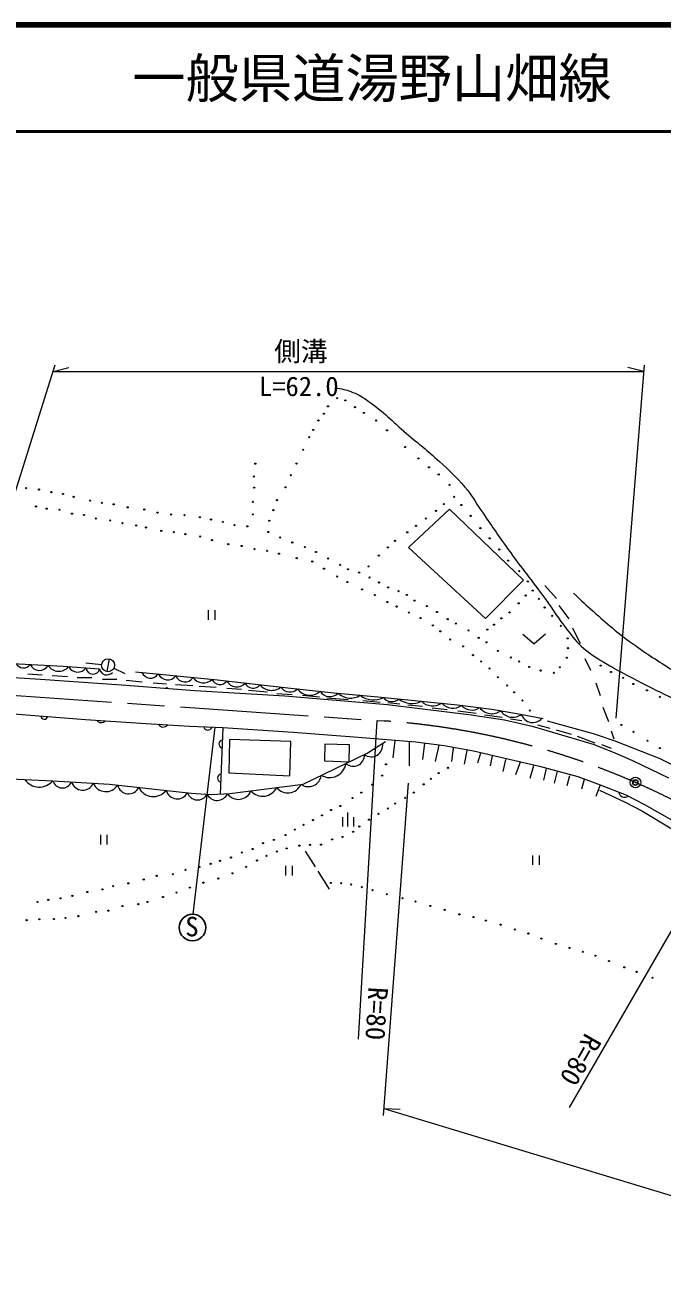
# Model space of a CAD drawing. Units: millimetres, scale not verified. Extents: x 40000 to 680000, y 20000 to 380000.
# Drawn here: x 206644 to 266478, y 263090 to 380000 of the extents above; entities that cross this region are included whole.
import ezdxf
from ezdxf.enums import TextEntityAlignment as Align

# ---------------------------------------------------------------- set-up
doc = ezdxf.new("R2010")
doc.units = ezdxf.units.MM
doc.header["$LTSCALE"] = 1000
doc.header["$PDMODE"] = 32
doc.header["$PDSIZE"] = 500
doc.linetypes.add('CHAIN', pattern=[18.5, 12, -1.5, 3.5, -1.5])
for name, color, linetype, lineweight in [('M-BGD', 7, 'Continuous', 13), ('M-BMK', 2, 'CHAIN', 13), ('M-BMK-SRVR', 3, 'Continuous', 25), ('M-STR-HTXT', 7, 'Continuous', 13), ('M-TTL', 2, 'Continuous', 140), ('M-TTL-LINE', 7, 'Continuous', 50)]:
    doc.layers.add(name, color=color, linetype=linetype, lineweight=lineweight)
doc.layers.add('M-TTL-TXT', color=7, linetype='Continuous')
doc.styles.add('ＭＳ ゴシック', font='')
doc.styles.get('ＭＳ ゴシック').set_extended_font_data('MS Gothic')

msp = doc.modelspace()

# ---------------------------------------------------------------- linework, layer by layer
at = {"layer": 'M-BGD'}
for p, q in [((256570, 326176), (255482, 327417)), ((223856, 325091), (223856, 324194)), ((224480, 325091), (224480, 324194)), ((257739, 324277), (256828, 325539)), ((253394, 322837), (254460, 321940)), ((255525, 322837), (254460, 321940)), ((258804, 321922), (258089, 323394)), ((214557, 320527), (214349, 319328)), ((259233, 320562), (259741, 319462)), ((212369, 320154), (213850, 320005)), ((215002, 319664), (216027, 319139)), ((206909, 319123), (208264, 319038)), ((209195, 318954), (210635, 318869)), ((211566, 318784), (212921, 318784)), ((213937, 318615), (215291, 318615)), ((216138, 318530), (217662, 318361)), ((218678, 318276), (219948, 318192)), ((220795, 318107), (222403, 318022)), ((260249, 318276), (260673, 317091)), ((219863, 317853), (220033, 317853)), ((223005, 317965), (224616, 317877)), ((225621, 317768), (226975, 317684)), ((227653, 317599), (229431, 317430)), ((230287, 317290), (231739, 317184)), ((232700, 317118), (234320, 316956)), ((234981, 316875), (236993, 316713)), ((238373, 316613), (240018, 316464)), ((240725, 316419), (241837, 316307)), ((242594, 316204), (243987, 316073)), ((244897, 315930), (246299, 315774)), ((260927, 315990), (261435, 314636)), ((237973, 284839), (239722, 314745)), ((247296, 315643), (249016, 315419)), ((249788, 315288), (251452, 315051)), ((252250, 314901), (253315, 314752)), ((222459, 296564), (224520, 314121)), ((225223, 314097), (224966, 307847)), ((254769, 314341), (255928, 314029)), ((256523, 313868), (257944, 313466)), ((261689, 313789), (261943, 313027)), ((241369, 312858), (241199, 311249)), ((242723, 312773), (242723, 310487)), ((244163, 312604), (243993, 311080)), ((245517, 312434), (245179, 310910)), ((246872, 312180), (246703, 310910)), ((258518, 313265), (260177, 312662)), ((260776, 312504), (261692, 312148)), ((248142, 311926), (247888, 310656)), ((249412, 311672), (249158, 310741)), ((250513, 311418), (250343, 310487)), ((251761, 311097), (251537, 309963)), ((253137, 310826), (252714, 309640)), ((254407, 310487), (254069, 309302)), ((255593, 310233), (255339, 309132)), ((256609, 309979), (256355, 308878)), ((257794, 309556), (257540, 308624)), ((259149, 309217), (258895, 308286)), ((260673, 308709), (260249, 307608)), ((236463, 305686), (236463, 304788)), ((236974, 304788), (236974, 306110)), ((237485, 305686), (237485, 304788)), ((213729, 304022), (213729, 303125)), ((214352, 304022), (214352, 303125)), ((257779, 278429), (272751, 304376)), ((232966, 302470), (233890, 301018)), ((254312, 302087), (254312, 301190)), ((254935, 302087), (254935, 301190)), ((231126, 301094), (231126, 300196)), ((231749, 301094), (231749, 300196)), ((234154, 300602), (235223, 298923))]:
    msp.add_line(p, q, dxfattribs=at)
for points in [[(246504, 334585), (242678, 330962), (249891, 324317), (253467, 327899)], [(225869, 312975), (225785, 309821), (231533, 309541), (231631, 312765)], [(234815, 312508), (234771, 310944), (237102, 310856), (237139, 312458)]]:
    msp.add_lwpolyline(points, close=True, dxfattribs=at)
for points in [[(201197, 320069), (205487, 320090), (210233, 319831), (213663, 319597)], [(217023, 319322), (224439, 318579), (231323, 317807), (235641, 317345), (239791, 316952), (247278, 316209), (250502, 315803), (253166, 315326), (255325, 314933)], [(200095, 319119), (208123, 318635), (215704, 318075), (222602, 317570), (231042, 317051), (240701, 316238), (243730, 315873), (248342, 315313), (251686, 314804), (254280, 314202), (257560, 313234), (260098, 312477), (262033, 311720), (263701, 310991), (267066, 309351)], [(204779, 315427), (212342, 314847), (217543, 314497), (222114, 314203), (225223, 314097)], [(255677, 314720), (259995, 313535), (262041, 312822)], [(225223, 314097), (231833, 313656), (237932, 313194), (243343, 312745), (246007, 312394), (248783, 311885), (252120, 311119), (254971, 310455), (258578, 309474), (260673, 308709)], [(169246, 306320), (180051, 307834), (193384, 309580), (195942, 309713), (209268, 309096), (214589, 308770), (222272, 307936), (224108, 307810), (225882, 307887), (232780, 308770), (238794, 311672), (240519, 312766)], [(262041, 312822), (266261, 311164), (279638, 304560), (286327, 300920), (291915, 296856), (294201, 295332), (295979, 294316), (298180, 293215), (303768, 290929)], [(260673, 308709), (263076, 307778), (264821, 306874), (267576, 305297), (269532, 304056), (272648, 301857), (275913, 299727), (279121, 297852), (286482, 293899), (295430, 288915), (301203, 285886), (304862, 284004), (308787, 282027), (313799, 279698), (316302, 278626), (319057, 277637), (321034, 277049), (323599, 276397), (326607, 275745), (328773, 275345), (331780, 274756), (334598, 274231), (336785, 273831), (338005, 273642)], [(260589, 308213), (262998, 307071), (264633, 306249), (267251, 304660), (269216, 303361), (272328, 301342), (275539, 299113), (277067, 298103), (286152, 293299), (295332, 288245), (300953, 285290), (305649, 282795), (306013, 283424)]]:
    msp.add_lwpolyline(points, dxfattribs=at)
for centre, radius in [((235964, 344983), 53.3), ((235109, 344212), 53.3), ((236735, 344773), 53.3), ((237646, 344142), 53.3), ((234198, 342894), 53.3), ((234716, 343525), 53.3), ((238474, 343595), 53.3), ((239637, 342894), 53.3), ((233707, 341997), 53.3), ((240647, 341969), 53.3), ((233342, 341324), 53.3), ((242343, 340398), 53.3), ((232778, 340143), 53.3), ((243605, 339333), 53.3), ((228288, 338835), 53.3), ((232147, 338839), 53.3), ((244586, 338492), 53.3), ((245498, 337819), 53.3), ((228134, 337630), 53.3), ((231614, 337759), 53.3), ((246507, 336851), 53.3), ((206768, 336543), 53.3), ((207973, 336412), 53.3), ((209132, 336160), 53.3), ((210226, 336001), 53.3), ((211217, 335721), 53.3), ((228181, 336590), 53.3), ((231110, 336624), 53.3), ((246956, 335730), 53.3), ((207684, 334823), 53.3), ((208693, 334618), 53.3), ((209889, 334515), 53.3), ((212778, 335375), 53.3), ((213871, 335169), 53.3), ((214974, 335029), 53.3), ((216292, 334739), 53.3), ((217853, 334533), 53.3), ((228050, 335253), 53.3), ((229974, 334479), 53.3), ((230311, 335418), 53.3), ((245242, 334415), 53.3), ((245978, 335046), 53.3), ((247631, 334958), 53.3), ((211067, 334150), 53.3), ((212189, 334029), 53.3), ((213310, 333692), 53.3), ((214656, 333515), 53.3), ((215815, 333262), 53.3), ((219096, 334244), 53.3), ((220386, 334066), 53.3), ((221629, 334010), 53.3), ((223068, 333804), 53.3), ((224124, 333599), 53.3), ((225237, 333375), 53.3), ((228041, 334076), 53.3), ((229596, 333483), 53.3), ((244295, 333700), 53.3), ((248500, 333949), 53.3), ((217096, 333047), 53.3), ((218012, 332851), 53.3), ((219451, 332543), 53.3), ((220629, 332412), 53.3), ((221713, 332225), 53.3), ((223106, 332001), 53.3), ((226321, 333075), 53.3), ((227536, 332963), 53.3), ((229499, 332431), 53.3), ((242550, 332397), 53.3), ((243370, 333006), 53.3), ((249412, 332785), 53.3), ((224218, 331664), 53.3), ((225741, 331290), 53.3), ((226994, 331113), 53.3), ((228199, 330823), 53.3), ((230614, 331910), 53.3), ((231755, 331443), 53.3), ((232923, 331013), 53.3), ((240720, 330988), 53.3), ((241393, 331597), 53.3), ((250281, 331832), 53.3), ((229390, 330658), 53.3), ((230502, 330396), 53.3), ((232166, 329976), 53.3), ((233633, 329658), 53.3), ((233979, 330546), 53.3), ((235129, 329938), 53.3), ((239879, 330210), 53.3), ((251192, 330780), 53.3), ((252019, 329743), 53.3), ((234736, 328994), 53.3), ((236250, 329345), 53.3), ((236989, 328934), 53.3), ((238026, 328616), 53.3), ((238912, 329200), 53.3), ((253059, 328762), 53.3), ((235961, 328251), 53.3), ((236923, 327728), 53.3), ((238998, 328158), 53.3), ((239896, 327690), 53.3), ((253870, 327794), 53.3), ((238307, 327046), 53.3), ((239512, 326513), 53.3), ((240755, 327232), 53.3), ((241718, 326877), 53.3), ((242503, 326522), 53.3), ((253667, 326469), 53.3), ((254326, 326932), 53.3), ((254900, 326161), 53.3), ((240671, 325859), 53.3), ((241550, 325438), 53.3), ((243223, 325989), 53.3), ((244391, 325485), 53.3), ((253008, 325740), 53.3), ((255447, 325348), 53.3), ((242690, 324868), 53.3), ((243793, 324354), 53.3), ((245335, 324924), 53.3), ((246345, 324246), 53.3), ((247102, 323840), 53.3), ((251381, 324324), 53.3), ((252153, 324885), 53.3), ((256148, 324562), 53.3), ((244952, 323671), 53.3), ((245658, 323111), 53.3), ((248294, 323195), 53.3), ((250064, 323273), 53.3), ((250694, 323735), 53.3), ((256975, 323623), 53.3), ((246583, 322340), 53.3), ((247789, 321695), 53.3), ((249247, 322494), 53.3), ((249993, 322081), 53.3), ((257606, 322445), 53.3), ((257648, 321534), 53.3), ((214453, 319927), 608), ((248719, 320867), 53.3), ((249484, 320286), 53.3), ((251045, 321282), 53.3), ((252265, 320651), 53.3), ((257536, 320637), 53.3), ((250269, 319622), 53.3), ((253064, 320272), 53.3), ((254003, 319768), 53.3), ((255069, 319431), 53.3), ((256316, 319221), 53.3), ((256877, 319740), 53.3), ((260705, 319894), 53.3), ((261678, 319288), 53.3), ((251045, 318800), 53.3), ((251928, 318024), 53.3), ((262828, 318741), 53.3), ((263781, 318167), 53.3), ((252578, 317389), 53.3), ((265057, 317578), 53.3), ((266262, 316961), 53.3), ((253363, 316618), 53.3), ((254064, 315678), 53.3), ((262656, 314330), 53.3), ((263791, 313686), 53.3), ((265109, 312844), 53.3), ((266259, 312157), 53.3), ((240553, 310625), 53.3), ((245497, 309809), 53.3), ((246376, 310304), 53.3), ((239264, 308727), 53.3), ((240189, 309569), 53.3), ((244095, 308753), 53.3), ((244768, 309272), 53.3), ((237413, 307466), 53.3), ((238235, 307980), 53.3), ((242351, 307482), 53.3), ((243163, 307979), 53.3), ((235385, 306342), 53.3), ((236263, 306716), 53.3), ((240725, 306482), 53.3), ((241407, 306949), 53.3), ((233702, 305398), 53.3), ((234544, 305837), 53.3), ((238959, 305444), 53.3), ((239856, 305987), 53.3), ((231123, 303999), 53.3), ((231992, 304510), 53.3), ((232796, 304949), 53.3), ((237463, 304313), 53.3), ((238043, 304799), 53.3), ((229003, 303234), 53.3), ((230020, 303536), 53.3), ((232418, 302994), 53.3), ((233416, 303080), 53.3), ((234444, 303098), 53.3), ((235500, 303594), 53.3), ((236463, 303818), 53.3), ((224965, 301580), 53.3), ((225993, 301891), 53.3), ((227012, 302358), 53.3), ((228035, 302687), 53.3), ((228444, 301606), 53.3), ((229327, 302048), 53.3), ((230294, 302448), 53.3), ((231219, 302742), 53.3), ((221726, 300738), 53.3), ((223030, 301005), 53.3), ((224082, 301299), 53.3), ((226130, 300408), 53.3), ((227413, 301018), 53.3), ((216357, 299463), 53.3), ((217801, 299827), 53.3), ((219020, 300164), 53.3), ((220535, 300318), 53.3), ((223396, 299524), 53.3), ((224805, 299924), 53.3), ((235363, 299500), 53.3), ((236348, 299486), 53.3), ((237281, 299358), 53.3), ((211099, 298299), 53.3), ((212501, 298649), 53.3), ((213931, 298902), 53.3), ((214927, 299196), 53.3), ((219611, 298179), 53.3), ((220873, 298599), 53.3), ((222135, 299062), 53.3), ((238281, 299106), 53.3), ((239281, 298825), 53.3), ((240627, 298442), 53.3), ((207819, 297724), 53.3), ((208842, 297920), 53.3), ((209978, 298061), 53.3), ((215805, 297337), 53.3), ((217298, 297506), 53.3), ((218160, 297716), 53.3), ((242094, 298068), 53.3), ((243319, 297760), 53.3), ((244720, 297349), 53.3), ((246066, 296975), 53.3), ((206809, 296012), 53.3), ((208003, 296097), 53.3), ((209369, 296118), 53.3), ((210463, 296223), 53.3), ((211662, 296391), 53.3), ((213344, 296791), 53.3), ((214480, 296896), 53.3), ((247440, 296554), 53.3), ((248768, 296302), 53.3), ((249927, 295965), 53.3), ((251319, 295591), 53.3), ((252646, 295133), 53.3), ((253918, 294760), 53.3), ((255142, 294283), 53.3), ((256497, 293778), 53.3), ((257778, 293404), 53.3), ((259030, 293049), 53.3), ((260217, 292675), 53.3), ((261488, 292171), 53.3), ((262928, 291582), 53.3), ((264087, 291161), 53.3), ((265573, 290610), 53.3)]:
    msp.add_circle(centre, radius, dxfattribs=at)
at = {"layer": 'M-BGD', "lineweight": 25}
msp.add_circle((222386, 295316), 1250, dxfattribs=at)
at = {"layer": 'M-BGD'}
for centre, radius, start, end in [((206507, 320493), 811, 211.25667, 322.4868), ((208014, 320381), 944, 203.86883, 329.87464), ((209823, 320543), 1180, 212.60256, 320.73422), ((211596, 320251), 972, 207.91322, 324.29286), ((213030, 319729), 646, 183.99802, 348.20806), ((214336, 319697), 681, 188.39074, 319.82216), ((218445, 319585), 870, 201.97898, 326.57838), ((220051, 319534), 979, 205.89708, 322.66028), ((221670, 319250), 896, 200.22946, 328.3279), ((223397, 319459), 1180, 215.16399, 313.39338), ((224953, 318938), 818, 204.30676, 323.13189), ((226529, 318932), 1041, 207.7074, 319.50977), ((228062, 318582), 810, 203.7497, 323.46746), ((229807, 318966), 1395, 218.40505, 308.81211), ((231523, 318420), 1000, 212.71139, 314.82848), ((233414, 318622), 1496, 217.5596, 310.20939), ((235285, 318050), 1070, 212.19993, 315.919), ((237216, 318519), 1680, 226.224, 302.96842), ((239378, 318696), 2019, 231.82555, 297.24254), ((241103, 317530), 1018, 218.08065, 310.58315), ((242988, 318357), 2014, 232.63752, 296.02629), ((244955, 317691), 1575, 226.5461, 302.11771), ((246815, 317263), 1367, 221.53369, 306.54804), ((248614, 317041), 1318, 221.66377, 303.96357), ((250483, 316779), 1405, 216.24119, 306.90641), ((208476, 315171), 313, 180.52056, 350.71587), ((213825, 314981), 439, 208.14784, 324.14202), ((252453, 316382), 1340, 212.82829, 306.86553), ((254316, 315666), 1116, 198.60508, 320.78523), ((219637, 314625), 498, 208.1513, 324.47722), ((223835, 314245), 403, 192.53561, 343.59017), ((225234, 312535), 373, 99.39407, 255.89412), ((239167, 312405), 1073, 233.39474, 9.40013), ((237477, 311499), 1052, 229.08823, 2.42801), ((235246, 310949), 1561, 240.52921, 350.98704), ((208001, 310130), 1635, 213.90043, 320.79875), ((210162, 309333), 924, 194.86875, 338.11959), ((212067, 309302), 1093, 196.63689, 336.35144), ((214255, 309356), 1286, 202.55065, 328.63352), ((216376, 308908), 1046, 192.16234, 335.44424), ((225108, 309347), 379, 99.93074, 255.35745), ((231333, 309304), 1350, 219.20842, 335.38547), ((233246, 309784), 1248, 236.6527, 351.03735), ((218706, 309131), 1528, 205.53014, 322.07644), ((220953, 308459), 1075, 194.34572, 333.26086), ((222860, 308286), 997, 198.18713, 333.06446), ((224697, 308298), 1055, 206.0842, 336.48797), ((226696, 308615), 1268, 215.54733, 338.10598), ((228975, 309111), 1468, 221.2864, 333.30749), ((262958, 308106), 566, 186.55597, 307.8432)]:
    msp.add_arc(centre, radius, start, end, dxfattribs=at)
for points, knots in [([(235959, 345933), (236644, 345802), (236886, 345751), (237445, 345527), (238045, 345285), (238357, 345082), (238889, 344713), (240400, 343667), (241077, 342860), (242478, 341671), (243683, 340648), (244405, 340127), (245562, 339049), (246534, 338144), (247108, 337657), (247967, 336643), (248638, 335850), (248888, 335310), (249481, 334456), (250473, 333026), (251007, 332209), (252025, 330797), (253357, 328950), (254175, 327968), (255516, 326128), (256318, 325029), (256693, 324358), (257535, 323289), (258115, 322554), (258413, 322101), (259132, 321502), (259927, 320839), (260439, 320548), (261328, 320019), (262028, 319602), (262430, 319388), (263151, 319009), (265925, 317552), (267524, 316823), (270308, 315385), (272213, 314402), (273263, 313818), (275145, 312791), (277538, 311486), (278866, 310733), (281244, 309399), (284070, 307813), (285790, 307139), (288460, 305301), (289293, 304728), (289935, 304534), (290479, 303682), (290809, 303167), (290883, 302814), (291068, 302231), (291232, 301715), (291276, 301520), (291404, 300885)], [0, 0, 0, 0, 1, 1, 1, 2, 2, 2, 3, 3, 3, 4, 4, 4, 5, 5, 5, 6, 6, 6, 7, 7, 7, 8, 8, 8, 9, 9, 9, 10, 10, 10, 11, 11, 11, 12, 12, 12, 13, 13, 13, 14, 14, 14, 15, 15, 15, 16, 16, 16, 17, 17, 17, 18, 18, 18, 19, 19, 19, 19]), ([(258169, 326674), (259030, 325853), (259273, 325637), (259999, 324992), (261394, 323750), (262187, 323059), (263700, 321964), (265154, 320911), (266015, 320386), (267527, 319419), (269174, 318367), (270116, 317809), (271797, 316811), (273975, 315518), (275192, 314786), (277411, 313566), (279288, 312534), (280393, 312055), (282269, 311021), (283852, 310150), (284728, 309644), (286286, 308729), (287363, 308096), (288002, 307796), (289027, 307082), (289907, 306467), (290499, 306212), (291200, 305399), (291807, 304695), (292011, 304194), (292462, 303380), (292803, 302765), (292817, 302321), (293233, 301754), (293923, 300814), (294348, 300263), (295322, 299623), (296130, 299092), (296656, 298916), (297537, 298515), (299098, 297806), (299929, 297273), (301575, 296791), (302389, 296552), (302865, 296486), (303706, 296370), (304509, 296260), (304966, 296219), (305776, 296235), (306800, 296255), (307368, 296381), (308384, 296515), (309476, 296660), (310078, 296807), (311169, 296964), (312258, 297120), (312872, 297182), (313962, 297328), (314565, 297409), (314754, 297435), (315505, 297539)], [0, 0, 0, 0, 1, 1, 1, 2, 2, 2, 3, 3, 3, 4, 4, 4, 5, 5, 5, 6, 6, 6, 7, 7, 7, 8, 8, 8, 9, 9, 9, 10, 10, 10, 11, 11, 11, 12, 12, 12, 13, 13, 13, 14, 14, 14, 15, 15, 15, 16, 16, 16, 17, 17, 17, 18, 18, 18, 19, 19, 19, 20, 20, 20, 20])]:
    msp.add_open_spline(points, degree=3, knots=knots, dxfattribs=at)
at = {"layer": 'M-BMK'}
msp.add_line((202808, 317289), (240387, 314699), dxfattribs=at)
msp.add_arc((235485, 243568), 71300, 59.84446, 86.05738, dxfattribs=at)
at = {"layer": 'M-BMK-SRVR', "lineweight": 13}
msp.add_circle((263974, 308929), 500, dxfattribs=at)
at = {"layer": 'M-BMK-SRVR'}
msp.add_point((263974, 308929), dxfattribs=at)
at = {"layer": 'M-STR-HTXT'}
for p, q in [((201634, 323152), (209484, 348122)), ((209283, 347484), (210783, 347859)), ((209283, 347484), (264767, 347484)), ((262179, 314971), (264815, 348092)), ((264767, 347484), (263267, 347859)), ((242626, 308868), (240284, 277673)), ((240334, 278340), (310177, 257200)), ((240334, 278340), (241878, 278264))]:
    msp.add_line(p, q, dxfattribs=at)
at = {"layer": 'M-TTL'}
msp.add_line((680000, 380000), (40000, 380000), dxfattribs=at)
at = {"layer": 'M-TTL-LINE'}
msp.add_line((40000, 370000), (680000, 370000), dxfattribs=at)

# ---------------------------------------------------------------- texts
at = {"layer": 'M-BGD', "style": 'ＭＳ ゴシック'}
msp.add_text('S', height=1833, dxfattribs=at).set_placement((221707, 293943), align=Align.BOTTOM_LEFT)
for rotation, p in [(266.653, (238368, 289820)), (240.015, (258809, 285796))]:
    msp.add_text('R=80', height=1833, rotation=rotation, dxfattribs=at).set_placement(p, align=Align.BOTTOM_LEFT)
at = {"layer": 'M-STR-HTXT', "style": 'ＭＳ ゴシック'}
for s, p in [('側溝', (230058, 347910)), ('L=62.0', (228623, 344626))]:
    msp.add_text(s, height=1833, dxfattribs=at).set_placement(p, align=Align.BOTTOM_LEFT)
at = {"layer": 'M-TTL-TXT', "style": 'ＭＳ ゴシック'}
msp.add_text('一般県道湯野山畑線', height=3666, dxfattribs=at).set_placement((216734, 375000), align=Align.MIDDLE_LEFT)

doc.saveas('drawing.dxf')
